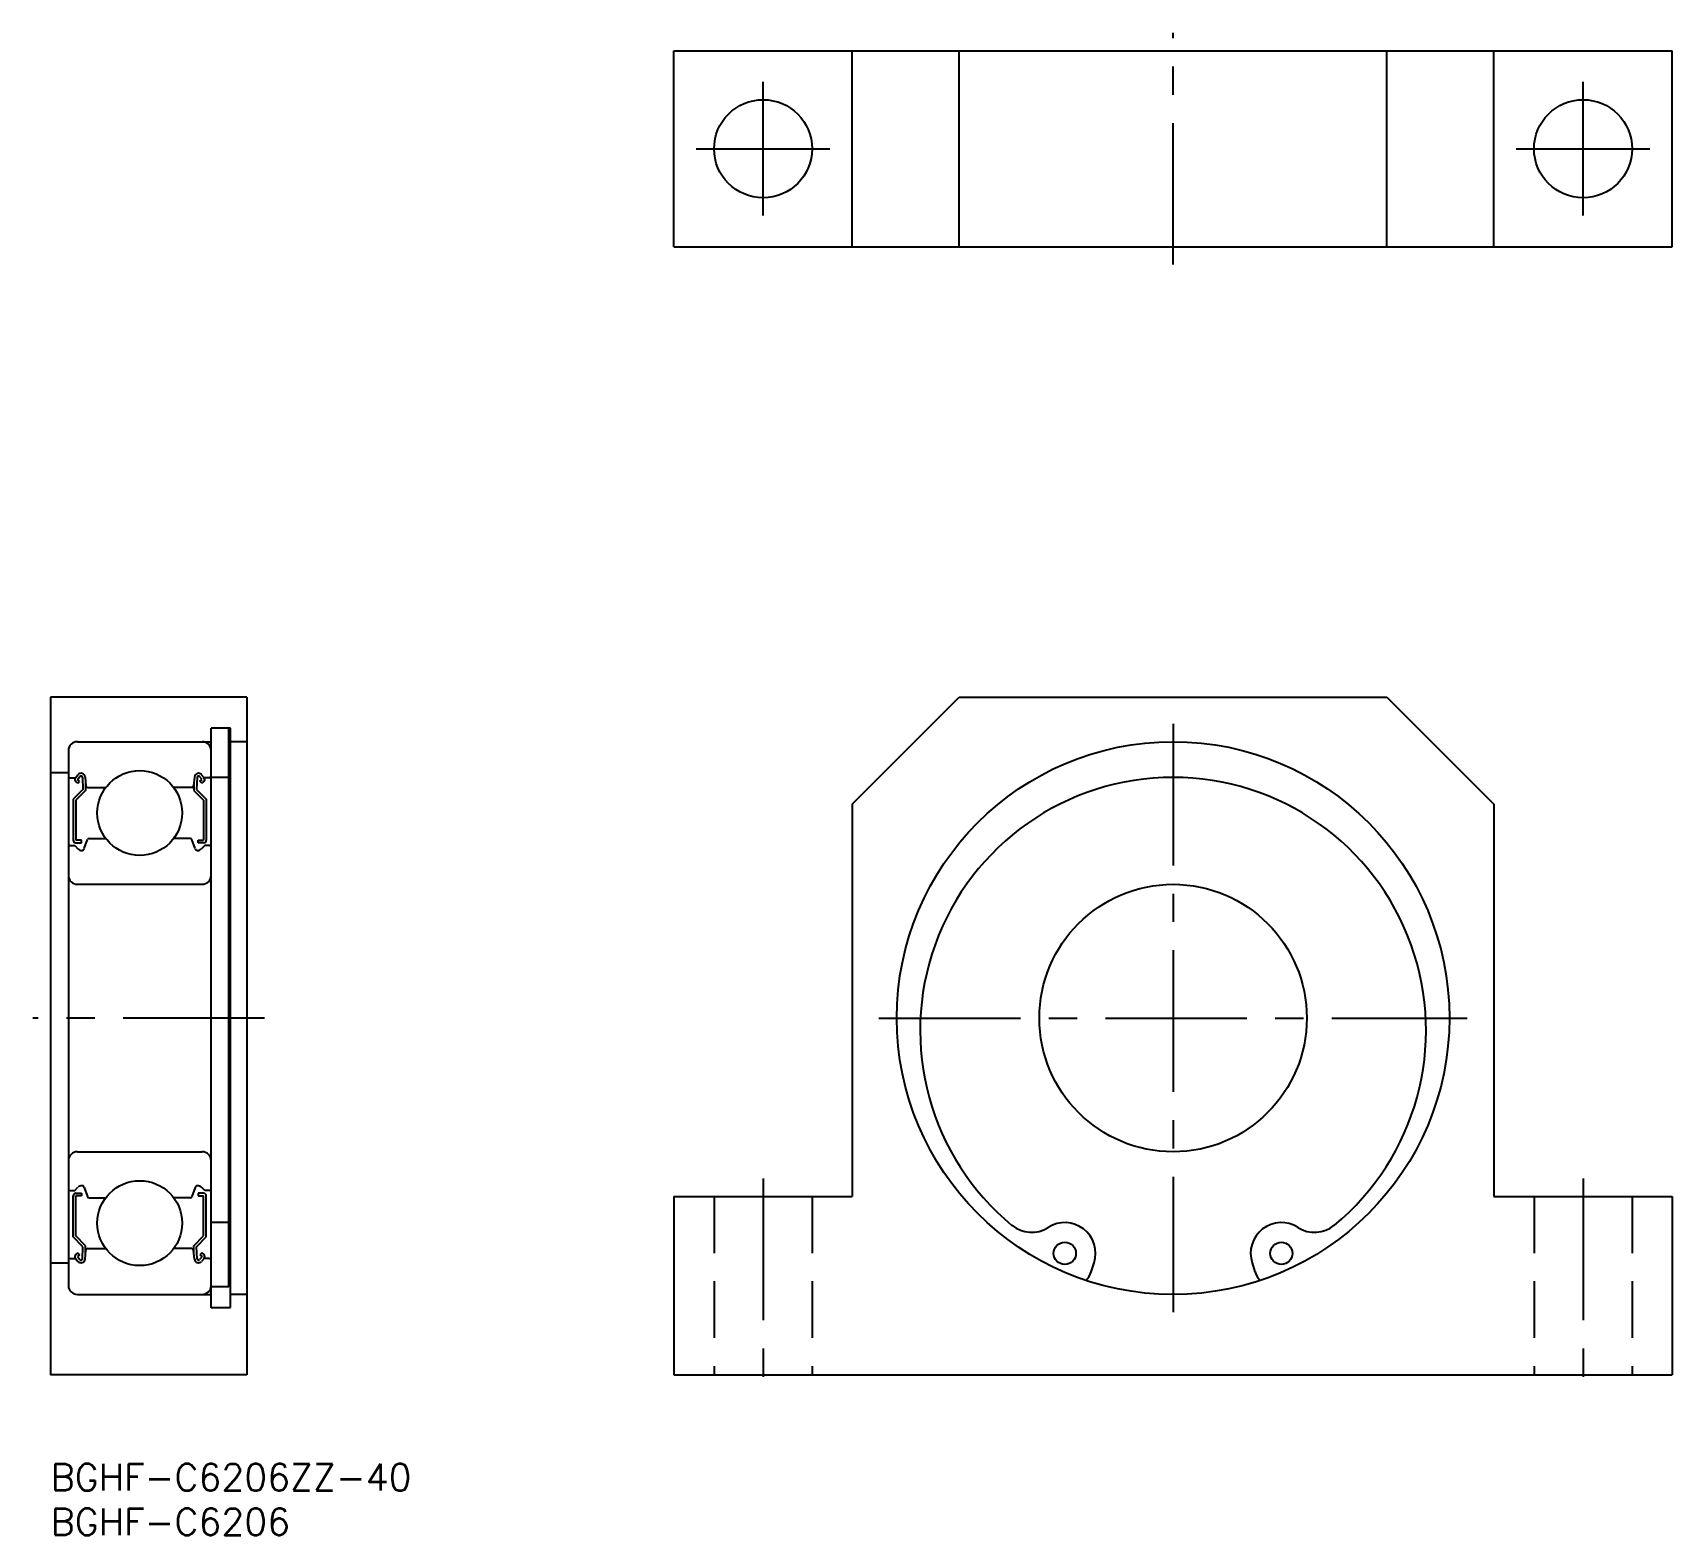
# Model space of a CAD drawing. Extents: x -2 to 182, y -8 to 161.
import ezdxf

# ---------------------------------------------------------------- set-up
doc = ezdxf.new("R2010")
doc.units = 0
doc.header["$LTSCALE"] = 0.5
doc.linetypes.add('CENTER', pattern=[50.8, 31.75, -6.35, 6.35, -6.35])
doc.linetypes.add('DASHED', pattern=[19.05, 12.7, -6.35])
for name, color, linetype in [('MSM_CENTER', 1, 'CENTER'), ('MSM_CONTINUOUS', 7, 'CONTINUOUS'), ('MSM_DASHED', 4, 'DASHED'), ('MSM_PART_NUMBER', 7, 'CONTINUOUS')]:
    doc.layers.add(name, color=color, linetype=linetype)
doc.styles.get("Standard").update_dxf_attribs({"font": 'txt.shx', "height": 3, "bigfont": 'bigfont.shx'})

# ---------------------------------------------------------------- blocks, each defined once
blk = doc.blocks.new('*U28')
at = {"layer": 'MSM_PART_NUMBER'}
blk.add_text('BGHF-C6206ZZ-40', height=3, dxfattribs=at).set_placement((0, -3))
blk = doc.blocks.new('*U29')
at = {"layer": 'MSM_PART_NUMBER'}
blk.add_text('BGHF-C6206', height=3, dxfattribs=at).set_placement((0, -8))

msp = doc.modelspace()

# ---------------------------------------------------------------- linework, layer by layer
at = {"layer": 'MSM_CENTER'}
for p, q in [((125.94, 134.5), (125.94, 160.5)), ((79.94, 140), (79.94, 155)), ((171.94, 140), (171.94, 155)), ((72.44, 147.5), (87.44, 147.5)), ((164.44, 147.5), (179.44, 147.5)), ((125.94, 83), (125.94, 17)), ((24, 50), (-2, 50)), ((92.94, 50), (158.94, 50)), ((79.94, 32), (79.94, 8)), ((171.94, 32), (171.94, 8))]:
    msp.add_line(p, q, dxfattribs=at)
at = {"layer": 'MSM_CONTINUOUS'}
for p, q in [((69.94, 158.5), (181.94, 158.5)), ((69.94, 136.5), (69.94, 158.5)), ((89.94, 136.5), (89.94, 158.5)), ((101.94, 136.5), (101.94, 158.5)), ((149.94, 136.5), (149.94, 158.5)), ((161.94, 136.5), (161.94, 158.5)), ((181.94, 136.5), (181.94, 158.5)), ((69.94, 136.5), (181.94, 136.5)), ((0, 86), (0, 10)), ((22, 86), (0, 86)), ((22, 86), (22, 10)), ((89.94, 74), (101.94, 86)), ((101.94, 86), (149.94, 86)), ((149.94, 86), (161.94, 74)), ((3, 81), (18, 81)), ((20.2, 82.52), (18, 82.52)), ((18, 17.5), (18, 82.5)), ((20, 19.84, -0.5), (20, 82.52, -0.5)), ((20.2, 17.52), (20.2, 82.52)), ((20.2, 81.02), (22, 81.02)), ((2, 80), (2, 20)), ((2, 77.5), (0, 77.5)), ((2.78, 76.95), (3.06, 77.29)), ((17.22, 76.95), (16.94, 77.29)), ((2.2, 76.95), (2.78, 76.95)), ((3.63, 75.65), (2.53, 74.55)), ((3.05, 76.33), (2.82, 76.53)), ((3.93, 75.53), (2.83, 74.43)), ((3.01, 76.76), (3.29, 77.09)), ((3.24, 76.56), (3.01, 76.76)), ((3.05, 76.33), (3.24, 76.56)), ((3.57, 77), (3.63, 75.65)), ((3.87, 77.03), (3.96, 76.03)), ((3.93, 76.38), (3.93, 75.53)), ((4.16, 75.85), (6.18, 75.85)), ((15.84, 75.85), (13.82, 75.85)), ((16.13, 77.03), (16.04, 76.03)), ((16.07, 76.38), (16.07, 75.53)), ((16.07, 75.53), (17.17, 74.43)), ((16.43, 77), (16.37, 75.65)), ((16.37, 75.65), (17.47, 74.55)), ((16.99, 76.76), (16.71, 77.09)), ((16.76, 76.56), (16.99, 76.76)), ((16.95, 76.33), (16.76, 76.56)), ((16.95, 76.33), (17.18, 76.53)), ((17.8, 76.95), (17.22, 76.95)), ((18, 77.02), (20, 77.02)), ((2.53, 74.55), (2.53, 69.95)), ((2.83, 74.43), (2.83, 69.95)), ((17.17, 74.43), (17.17, 69.95)), ((17.47, 74.55), (17.47, 69.95)), ((89.94, 74), (89.94, 30)), ((161.94, 74), (161.94, 30)), ((3.45, 69.95), (2.83, 69.95)), ((3.45, 69.65), (3.45, 69.95)), ((3.78, 69), (4.15, 70.02)), ((4.34, 70.15), (6.18, 70.15)), ((15.66, 70.15), (13.82, 70.15)), ((16.22, 69), (15.85, 70.02)), ((16.55, 69.95), (17.17, 69.95)), ((16.55, 69.65), (16.55, 69.95)), ((2.2, 69.35), (2.7, 69.35)), ((2.7, 69.35), (3.07, 68.98)), ((2.83, 69.65), (3.45, 69.65)), ((17.17, 69.65), (16.55, 69.65)), ((17.3, 69.35), (16.93, 68.98)), ((17.8, 69.35), (17.3, 69.35)), ((3, 65), (17, 65)), ((0, 48), (0, 48)), ((3, 35), (17, 35)), ((2.2, 30.65), (2.7, 30.65)), ((2.53, 25.45), (2.53, 30.05)), ((2.7, 30.65), (3.07, 31.02)), ((2.83, 30.35), (3.45, 30.35)), ((2.83, 25.57), (2.83, 30.05)), ((3.45, 30.05), (2.83, 30.05)), ((3.45, 30.35), (3.45, 30.05)), ((3.78, 31), (4.15, 29.98)), ((4.34, 29.85), (6.18, 29.85)), ((15.66, 29.85), (13.82, 29.85)), ((16.22, 31), (15.85, 29.98)), ((17.17, 30.35), (16.55, 30.35)), ((16.55, 30.35), (16.55, 30.05)), ((16.55, 30.05), (17.17, 30.05)), ((17.3, 30.65), (16.93, 31.02)), ((17.17, 25.57), (17.17, 30.05)), ((17.8, 30.65), (17.3, 30.65)), ((17.47, 25.45), (17.47, 30.05)), ((69.94, 30), (69.94, 10)), ((69.94, 30), (89.94, 30)), ((161.94, 30), (181.94, 30)), ((181.94, 30), (181.94, 10)), ((20, 27.09), (18, 27.09)), ((3.63, 24.35), (2.53, 25.45)), ((3.93, 24.47), (2.83, 25.57)), ((3.57, 23), (3.63, 24.35)), ((3.87, 22.97), (3.96, 23.97)), ((3.93, 23.62), (3.93, 24.47)), ((4.16, 24.15), (6.18, 24.15)), ((15.84, 24.15), (13.82, 24.15)), ((16.13, 22.97), (16.04, 23.97)), ((16.07, 24.47), (17.17, 25.57)), ((16.07, 23.62), (16.07, 24.47)), ((16.37, 24.35), (17.47, 25.45)), ((16.43, 23), (16.37, 24.35)), ((2, 22.5), (0, 22.5)), ((2.2, 23.05), (2.78, 23.05)), ((2.78, 23.05), (3.06, 22.71)), ((3.05, 23.67), (2.82, 23.47)), ((3.24, 23.44), (3.01, 23.24)), ((3.01, 23.24), (3.29, 22.91)), ((3.05, 23.67), (3.24, 23.44)), ((16.99, 23.24), (16.71, 22.91)), ((16.95, 23.67), (16.76, 23.44)), ((16.76, 23.44), (16.99, 23.24)), ((17.22, 23.05), (16.94, 22.71)), ((16.95, 23.67), (17.18, 23.47)), ((17.8, 23.05), (17.22, 23.05)), ((116.75, 21.55), (117.07, 22.55)), ((134.81, 22.55), (135.13, 21.55)), ((3, 19), (18, 19)), ((20, 19.84), (18, 19.84)), ((20.2, 19.02), (22, 19.02)), ((18, 17.52), (20.2, 17.52)), ((22, 10), (0, 10)), ((69.94, 10), (181.94, 10))]:
    msp.add_line(p, q, dxfattribs=at)
for centre, radius in [((79.94, 147.5), 5.5), ((171.94, 147.5), 5.5), ((125.94, 50), 31), ((10, 73), 4.76), ((125.94, 50), 15), ((10, 27), 4.76), ((113.79, 23.61), 1.25), ((138.09, 23.61), 1.25)]:
    msp.add_circle(centre, radius, dxfattribs=at)
for centre, radius, start, end in [((3, 80), 1, 90, 180), ((17, 80), 1, 0, 90), ((3.41, 76.99), 0.46, 4.9875, 139.9073), ((16.59, 76.99), 0.46, 40.0927, 175.0125), ((2.2, 77.15), 0.2, 180, 270), ((3.01, 76.76), 0.3, 139.9073, 229.9975), ((3.41, 76.99), 0.16, 2.3753, 139.9932), ((4.16, 76.05), 0.2, 184.9875, 270), ((15.84, 76.05), 0.2, 270, 355.0125), ((16.59, 76.99), 0.16, 40.0068, 177.6247), ((16.99, 76.76), 0.3, 310.0025, 40.0927), ((17.8, 77.15), 0.2, 270, 0), ((125.94, 48.62), 28.38, 309.5855, 230.4145), ((2.83, 69.95), 0.3, 180, 270), ((4.34, 69.95), 0.2, 90, 160.0304), ((15.66, 69.95), 0.2, 19.9696, 90), ((17.17, 69.95), 0.3, 270, 0), ((2.2, 69.15), 0.2, 90, 180), ((3.5, 69.4), 0.6, 225, 272.805), ((3.5, 69.1), 0.3, 275.2265, 340.0304), ((16.5, 69.1), 0.3, 199.9696, 264.7735), ((16.5, 69.4), 0.6, 267.195, 315), ((17.8, 69.15), 0.2, 0, 90), ((3, 66), 1, 180, 270), ((17, 66), 1, 270, 0), ((3, 34), 1, 90, 180), ((17, 34), 1, 0, 90), ((2.2, 30.85), 0.2, 180, 270), ((2.83, 30.05), 0.3, 90, 180), ((3.5, 30.6), 0.6, 87.195, 135), ((3.5, 30.9), 0.3, 19.9696, 84.7735), ((4.34, 30.05), 0.2, 199.9696, 270), ((15.66, 30.05), 0.2, 270, 340.0304), ((16.5, 30.9), 0.3, 95.2265, 160.0304), ((16.5, 30.6), 0.6, 45, 92.805), ((17.17, 30.05), 0.3, 0, 90), ((17.8, 30.85), 0.2, 270, 0), ((110.06, 29.42), 3.45, 230.4145, 302.7519), ((113.79, 23.61), 3.45, 342.0968, 122.7519), ((138.09, 23.61), 3.45, 57.2481, 197.9032), ((141.82, 29.42), 3.45, 237.2481, 309.5855), ((4.16, 23.95), 0.2, 90, 175.0125), ((15.84, 23.95), 0.2, 4.9875, 90), ((2.2, 22.85), 0.2, 90, 180), ((3.01, 23.24), 0.3, 130.0025, 220.0927), ((3.41, 23.01), 0.46, 220.0927, 355.0125), ((3.41, 23.01), 0.16, 220.0068, 357.6247), ((16.59, 23.01), 0.46, 184.9875, 319.9073), ((16.59, 23.01), 0.16, 182.3753, 319.9932), ((16.99, 23.24), 0.3, 319.9073, 49.9975), ((17.8, 22.85), 0.2, 0, 90), ((114.37, 22.32), 2.5, 315.909, 342.0968), ((137.51, 22.32), 2.5, 197.9032, 224.091), ((3, 20), 1, 180, 270), ((17, 20), 1, 270, 0)]:
    msp.add_arc(centre, radius, start, end, dxfattribs=at)
at = {"layer": 'MSM_DASHED'}
for p, q in [((74.44, 30), (74.44, 10)), ((85.44, 30), (85.44, 10)), ((166.44, 30), (166.44, 10)), ((177.44, 30), (177.44, 10))]:
    msp.add_line(p, q, dxfattribs=at)

# ---------------------------------------------------------------- block references
at = {"layer": 'MSM_CONTINUOUS'}
for name in ['*U28', '*U29']:
    msp.add_blockref(name, (0, 0), dxfattribs=at)

doc.saveas('drawing.dxf')
